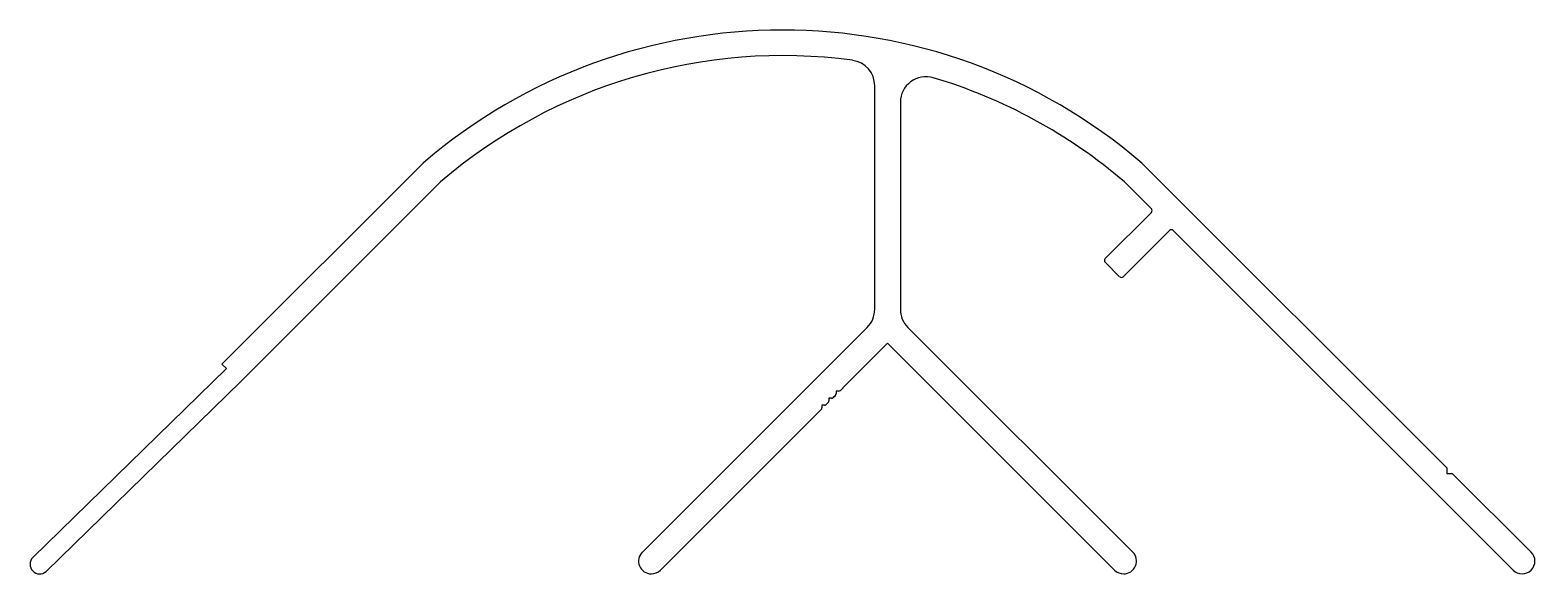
# Model space of a CAD drawing. Header units: inches. Extents: x -83 to 66, y 0 to 54.
import ezdxf

# ---------------------------------------------------------------- set-up
doc = ezdxf.new("R2010")
doc.units = ezdxf.units.IN
doc.header["$MEASUREMENT"] = 0

msp = doc.modelspace()

# ---------------------------------------------------------------- linework, layer by layer
at = {"color": 7}
for p, q in [((0.34, 26.61), (0.34, 48.8)), ((2.88, 47.16), (2.88, 26.61)), ((-64.4, 21.16), (-44.44, 41.13)), ((26.82, 41.13), (57.09, 10.86)), ((-42.71, 39.26), (-62.52, 19.45)), ((27.78, 36.58), (25.1, 39.26)), ((23.19, 31.64), (27.78, 36.23)), ((29.57, 34.43), (24.98, 29.84)), ((63.64, 0.72), (29.93, 34.43)), ((24.63, 29.84), (23.19, 31.29)), ((-22.7, 2.51), (-0.4, 24.81)), ((3.62, 24.81), (25.92, 2.51)), ((1.61, 23.24), (-2.53, 19.1)), ((24.13, 0.72), (1.61, 23.24)), ((-63.96, 20.72), (-64.4, 21.16)), ((-83.14, 1.98), (-63.96, 20.72)), ((-62.52, 19.45), (-81.82, 0.6)), ((-3.56, 18.06), (-3.77, 17.86)), ((-3.77, 17.86), (-3.56, 18.06)), ((-3.56, 18.06), (-3.77, 17.86)), ((-3.77, 17.86), (-3.56, 18.06)), ((-3.56, 18.06), (-3.77, 17.86)), ((-3.49, 18.48), (-3.49, 18.24)), ((-3.24, 18.49), (-3.48, 18.49)), ((-2.53, 19.1), (-3.06, 18.56)), ((-3.06, 18.56), (-3.06, 18.56)), ((-4.98, 16.65), (-20.91, 0.72)), ((-4.65, 17.08), (-4.9, 17.08)), ((-4.9, 17.07), (-4.9, 16.83)), ((-4.27, 17.36), (-4.48, 17.15)), ((-4.2, 17.78), (-4.2, 17.53)), ((-3.95, 17.78), (-4.19, 17.78)), ((57.09, 10.86), (57.09, 10.33)), ((57.09, 10.33), (57.62, 10.33)), ((57.62, 10.33), (65.44, 2.51)), ((-21.81, 0.35), (-21.81, 0.35)), ((25.03, 0.35), (25.03, 0.35))]:
    msp.add_line(p, q, dxfattribs=at)
for centre, radius, start, end in [((-8.81, -0.36), 54.69, 49.345, 130.655), ((-8.81, -0.36), 52.15, 82.3482, 130.5504), ((-2.2, 48.8), 2.54, 0, 82.3482), ((5.42, 47.16), 2.54, 73.3365, 180), ((-8.81, -0.36), 52.15, 49.4496, 73.3365), ((27.6, 36.41), 0.25, 315, 45), ((29.75, 34.26), 0.25, 45, 135), ((23.36, 31.46), 0.25, 135, 225), ((24.81, 30.02), 0.25, 225, 315), ((-2.2, 26.61), 2.54, 315, 360), ((5.42, 26.61), 2.54, 180, 225), ((-3.74, 18.24), 0.25, 315, 0), ((-3.48, 18.48), 0.008, 90, 180), ((-3.24, 18.74), 0.25, 270, 315), ((-5.15, 16.83), 0.25, 315, 0), ((-4.9, 17.07), 0.008, 90, 180), ((-4.65, 17.33), 0.25, 270, 315), ((-4.45, 17.53), 0.25, 315, 360), ((-4.19, 17.78), 0.008, 90, 180), ((-3.95, 18.03), 0.25, 270, 315), ((-82.47, 1.3), 0.955, 135, 312.5272), ((-21.81, 1.62), 1.27, 135, 270), ((25.03, 1.62), 1.27, 270, 45), ((64.54, 1.62), 1.27, 225, 45), ((-21.81, 1.62), 1.27, 270, 315), ((25.03, 1.62), 1.27, 225, 270)]:
    msp.add_arc(centre, radius, start, end, dxfattribs=at)

doc.saveas('drawing.dxf')
